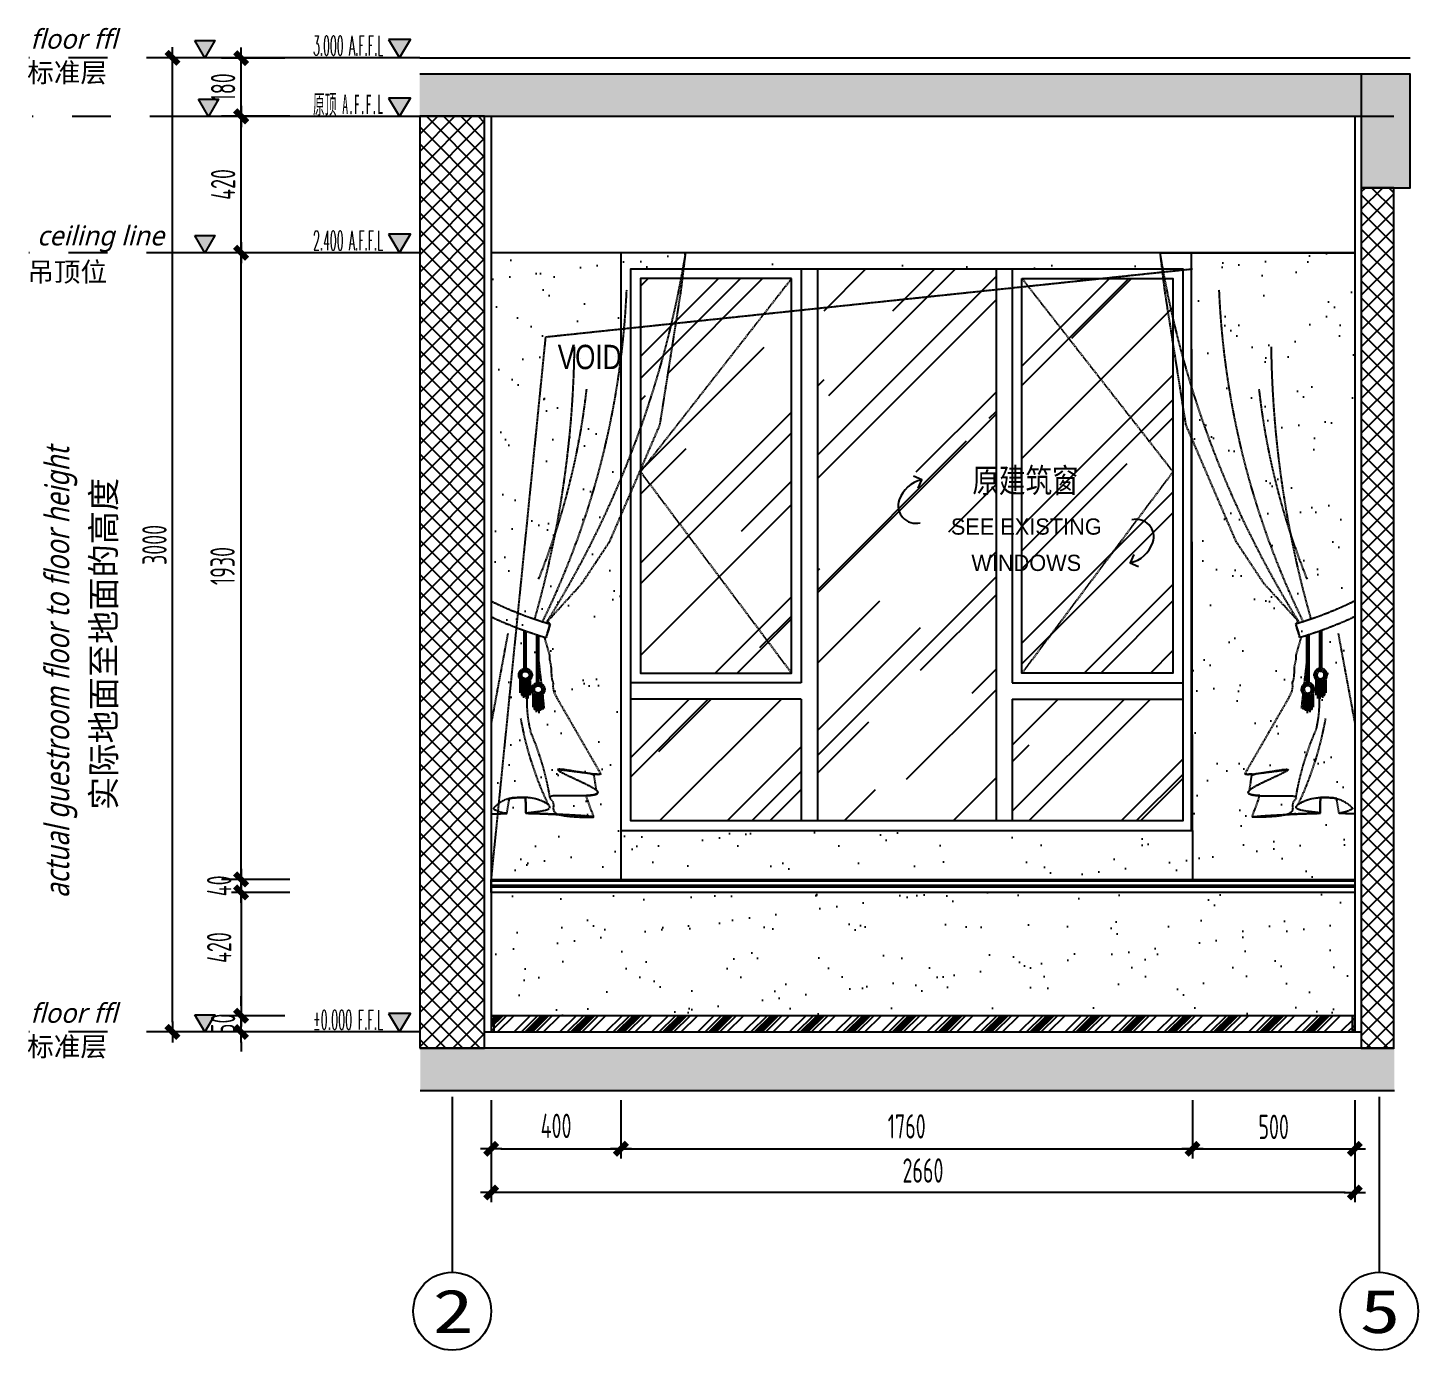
# Model space of a CAD drawing. Header units: inches. Extents: x 96003 to 270950, y -80202 to 65998.
# Drawn here: x 239625 to 243907, y 41646 to 45719 of the extents above; entities that cross this region are included whole.
import ezdxf
from ezdxf.enums import TextEntityAlignment as Align
from ezdxf.xclip import XClip

# ---------------------------------------------------------------- set-up
doc = ezdxf.new("R2010")
doc.units = ezdxf.units.IN
doc.header["$LTSCALE"] = 10
doc.header["$MEASUREMENT"] = 0
doc.header["$XCLIPFRAME"] = 2
doc.linetypes.add('DASH', pattern=[0.35, 0.25, -0.1])
doc.linetypes.add('M-CENTER', pattern=[1.8, 1.2, -0.2, 0.2, -0.2])
for name, color, linetype in [('01', 200, 'Continuous'), ('05', 12, 'Continuous'), ('A-WIN', 31, 'Continuous'), ('AD-轴号', 150, 'Continuous'), ('AXIS_TEXT', 7, 'Continuous'), ('C-顶面灯具、灯带', 22, 'Continuous'), ('ED-家具软装', 1, 'Continuous'), ('ED-文字说明', 50, 'Continuous'), ('ED-造型尺寸', 44, 'Continuous'), ('EL-03', 3, 'Continuous'), ('EL-136', 136, 'Continuous'), ('EL-BHATCH-250', 250, 'Continuous'), ('EL-DIM', 50, 'Continuous'), ('EL-TEXT', 50, 'Continuous'), ('EL-天花轮廓线', 100, 'Continuous'), ('EL-立面尺寸', 44, 'Continuous'), ('FC-地面造型', 136, 'Continuous'), ('FF-FINISH【完成面】', 20, 'Continuous'), ('SBEI', 1, 'Continuous')]:
    doc.layers.add(name, color=color, linetype=linetype)
doc.styles.add('-宋体', font='')
doc.styles.add('CCD-HB', font='hbsmall.shx')
doc.styles.add('CCD_DIM', font='archs.shx', dxfattribs={"width": 0.7})
doc.styles.add('COMPLEX', font='COMPLEX')
doc.styles.add('hbsmall', font='hbsmall.shx', dxfattribs={"width": 0.7})
doc.styles.add('hz', font='simplex', dxfattribs={"width": 0.7, "bigfont": 'hztxt'})
doc.styles.add('LUCIDIA', font='')
doc.styles.add('RomanS', font='romans.shx', dxfattribs={"width": 0.9})
doc.styles.add('st', font='')
doc.styles.add('宋体', font='', dxfattribs={"height": 60})
doc.styles.get('-宋体').set_extended_font_data('SimSun')
doc.styles.get('LUCIDIA').set_extended_font_data('Lucida Sans', italic=True)
doc.styles.get('st').set_extended_font_data('SimSun')
doc.styles.get('宋体').set_extended_font_data('SimSun')
doc.dimstyles.new('1.30', dxfattribs={"dimscale": 30, "dimtxt": 2.5, "dimasz": 1, "dimexe": 1, "dimexo": 1.5, "dimgap": 1, "dimtad": 1, "dimdec": 0, "dimrnd": 5, "dimdsep": 46, "dimtxsty": 'CCD_DIM', "dimblk": 'CCD_Dimension_Tick', "dimcen": 1, "dimclrd": 44, "dimclre": 44, "dimclrt": 2, "dimadec": 0, "dimazin": 2, "dimtfac": 1, "dimtdec": 0, "dimtix": 1, "dimtmove": 2, "dimatfit": 3, "dimldrblk": 'CCD_Dimension_Tick', "dimfxl": 5, "dimfxlon": 1, "dimtolj": 1, "dimarcsym": 0})
doc.dimstyles.new('Matrix_30内', dxfattribs={"dimscale": 30, "dimtxt": 2.5, "dimasz": 1, "dimexe": 2, "dimexo": 1.5, "dimgap": 0.6, "dimtad": 1, "dimdec": 0, "dimrnd": 1, "dimzin": 12, "dimdsep": 46, "dimtxsty": 'CCD_DIM', "dimblk": 'CCD_Dimension_Tick', "dimcen": 0.125, "dimclrd": 44, "dimclre": 44, "dimclrt": 50, "dimadec": 0, "dimazin": 0, "dimtfac": 1, "dimtdec": 0, "dimtix": 1, "dimtmove": 2, "dimatfit": 3, "dimldrblk": 'CCD_Leader_Dot', "dimfxl": 5, "dimfxlon": 1, "dimtvp": 1, "dimtolj": 1, "dimtzin": 0, "dimarcsym": 0})
pattern_1 = [(45, (-2681.3, -82.83), (254.55844, 678.8225), [4500, -600, 1500, -300]), (45, (-2505.22, 305.37), (-494.26764, 70.0036), [900, -99, 1800, -225]), (45, (-2755.54, 203.55), (960.95812, 1245.21504), [2400, -420, 1200, -300])]
pattern_2 = [(37.5, (-10673.94, 3777.11), (-6.29934, 192.68238), [0, -152, 0, -170, 0, -162.5]), (7.5, (-10673.94, 3777.1), (176.97767, 282.2146), [0, -82, 0, -137, 0, -52.5]), (327.5, (-10796.94, 3777.11), (311.41419, 0.5659), [0, -50, 0, -180, 0, -235]), (317.5, (-10796.94, 3777.1), (300.61266, 87.76756), [0, -25, 0, -118, 0, -135])]

# ---------------------------------------------------------------- blocks, each defined once
blk = doc.blocks.new('*U84')
h = blk.add_hatch()
h.set_pattern_fill('ANSI37', color=250, scale=300, angle=-90)
h.set_pattern_definition([(315, (222312.67, 70519.302), (26.516504, 26.516504), []), (45, (222312.67, 70519.302), (-26.516504, 26.516504), [])])
h.paths.add_polyline_path([(144521, -74584.5), (144521, -74684.5), (147171.2, -74684.5), (147171.2, -74584.5)])
at = {"color": 5, "elevation": 0}
blk.add_lwpolyline([(144521, -74584.5), (144521, -74684.5), (147171.2, -74684.5), (147171.2, -74584.5)], close=True, dxfattribs=at)
blk = doc.blocks.new('_AXISO')
blk.add_circle((0, 0), 0.5)
at = {"layer": 'AXIS_TEXT', "style": 'COMPLEX', "width": 1.041667}
blk.add_attdef('A', text='', height=0.56, dxfattribs=at).set_placement((-0.25, -0.28), (0.25, -0.28), align=Align.FIT)
blk = doc.blocks.new('*U93')
h = blk.add_hatch()
h.set_pattern_fill('ANSI37', color=250, scale=300, angle=-90)
h.set_pattern_definition([(315, (222532.67, 70619.302), (26.516504, 26.516504), []), (45, (222532.67, 70619.302), (-26.516504, 26.516504), [])])
h.paths.add_polyline_path([(144521, -74484.5), (144521, -74684.5), (147391.2, -74684.5), (147391.2, -74484.5)])
at = {"color": 5, "elevation": 0}
blk.add_lwpolyline([(144521, -74484.5), (144521, -74684.5), (147391.2, -74684.5), (147391.2, -74484.5)], close=True, dxfattribs=at)
blk = doc.blocks.new('ytytrtyutyikhjhg')
at = {"layer": 'EL-BHATCH-250'}
h = blk.add_hatch(dxfattribs=at)
h.set_pattern_fill('AR-RROOF', color=256, scale=300, angle=45)
h.set_pattern_definition(pattern_1)
h.paths.add_polyline_path([(262224.7, -73723.5), (261674.7, -73723.5), (261674.7, -75423.5), (262224.7, -75423.5)])
h = blk.add_hatch(dxfattribs=at)
h.set_pattern_fill('AR-RROOF', color=256, scale=300, angle=45)
h.set_pattern_definition(pattern_1)
h.paths.add_polyline_path([(261594.7, -73753.5), (261129.7, -73753.5), (261129.7, -74968.5), (261594.7, -74968.5)])
h = blk.add_hatch(dxfattribs=at)
h.set_pattern_fill('AR-RROOF', color=256, scale=300, angle=45)
h.set_pattern_definition(pattern_1)
h.paths.add_polyline_path([(262304.7, -73753.5), (262769.7, -73753.5), (262769.7, -74968.5), (262304.7, -74968.5)])
h = blk.add_hatch(dxfattribs=at)
h.set_pattern_fill('AR-RROOF', color=256, scale=300, angle=45)
h.set_pattern_definition(pattern_1)
h.paths.add_polyline_path([(261099.7, -75048.5), (261099.7, -75423.5), (261624.7, -75423.5), (261624.7, -75048.5)])
h = blk.add_hatch(dxfattribs=at)
h.set_pattern_fill('AR-RROOF', color=256, scale=300, angle=45)
h.set_pattern_definition(pattern_1)
h.paths.add_polyline_path([(262274.7, -75048.5), (262274.7, -75423.5), (262799.7, -75423.5), (262799.7, -75048.5)])
at = {"layer": 'A-WIN', "color": 136}
for points in [[(261049.7, -73673.5), (262849.7, -73673.5), (262849.7, -75473.5), (261049.7, -75473.5)], [(261594.7, -73753.5), (261129.7, -73753.5), (261129.7, -74968.5), (261594.7, -74968.5)], [(262304.7, -73753.5), (262769.7, -73753.5), (262769.7, -74968.5), (262304.7, -74968.5)]]:
    blk.add_lwpolyline(points, close=True, dxfattribs=at)
for points in [[(262799.7, -75048.5), (262799.7, -75423.5), (261099.7, -75423.5), (261099.7, -73723.5), (262799.7, -73723.5), (262799.7, -75048.5)], [(261624.7, -73723.5), (261624.7, -74998.5)], [(261674.7, -73723.5), (261674.7, -75423.5)], [(262224.7, -73723.5), (262224.7, -75423.5)], [(262274.7, -73723.5), (262274.7, -74998.5)], [(261624.7, -74998.5), (261099.7, -74998.5)], [(262274.7, -74998.5), (262799.7, -74998.5)], [(261624.7, -75048.5), (261099.7, -75048.5)], [(261624.7, -75048.5), (261624.7, -75423.5)], [(262274.7, -75048.5), (262274.7, -75423.5)], [(262274.7, -75048.5), (262799.7, -75048.5)]]:
    blk.add_lwpolyline(points, dxfattribs=at)
at = {"layer": 'A-WIN', "color": 136, "linetype": 'DASH'}
for points in [[(261594.7, -73753.5), (261129.7, -74348.5), (261594.7, -74968.5)], [(262304.7, -73753.5), (262769.7, -74348.5), (262304.7, -74968.5)]]:
    blk.add_lwpolyline(points, dxfattribs=at)
blk = doc.blocks.new('*U384')
at = {"linetype": 'DASH'}
for q in [(186.2, -1213.6), (190.5, -1156.9)]:
    blk.add_line((199.7, -1167.6), q, dxfattribs=at)
at = {"color": 136, "linetype": 'DASH'}
for p, q in [((111.6, -1317.5), (111.6, -1189.2)), ((118.9, -1317.7), (118.9, -1191.8)), ((154.5, -1366.1), (154.5, -1203.8)), ((161.9, -1366.2), (161.9, -1206.2)), ((180.1, -1453.5), (162.2, -1295.3)), ((331.7, -1673.7), (224.6, -1660.3)), ((348.4, -1678.6), (331.7, -1673.7)), ((356.7, -1731.1), (348.4, -1678.6))]:
    blk.add_line(p, q, dxfattribs=at)
at = {"color": 250, "linetype": 'DASH'}
for p, q in [((114.9, -1317.5), (114.9, -1190.4)), ((157.8, -1366), (157.8, -1204.9)), ((97.6, -1355.7), (97.6, -1401)), ((102.4, -1358.5), (102.4, -1408.3)), ((104.9, -1360.1), (104.9, -1411.2)), ((109.6, -1362.1), (109.6, -1417.1)), ((114.5, -1362.9), (114.5, -1414)), ((118.6, -1363), (118.6, -1421.3)), ((122.3, -1362), (122.3, -1413)), ((125.8, -1362.7), (125.8, -1410.8)), ((128.6, -1359.1), (128.6, -1405.9)), ((131.6, -1358.2), (131.6, -1408)), ((140.6, -1404.2), (140.6, -1449.6)), ((145.3, -1407.1), (145.3, -1456.9)), ((147.8, -1408.7), (147.8, -1459.7)), ((152.5, -1410.6), (152.5, -1465.6)), ((157.5, -1411.5), (157.5, -1462.5)), ((161.5, -1411.5), (161.5, -1469.8)), ((165.3, -1410.6), (165.3, -1461.6)), ((168.8, -1411.2), (168.8, -1459.4)), ((171.5, -1407.7), (171.5, -1454.4)), ((174.5, -1406.8), (174.5, -1456.5))]:
    blk.add_line(p, q, dxfattribs=at)
at = {"linetype": 'DASH'}
blk.add_lwpolyline([(223.7, -1418.7), (213.3, -1397.4), (209.5, -1378.5), (211.2, -1368.9), (206.3, -1353.3), (204.9, -1338.7), (204, -1324.6), (203.6, -1310.6), (198.8, -1288.8), (198.9, -1273.8), (180.9, -1212), (186.2, -1213.6), (199.7, -1167.6), (191.4, -1157.9), (307.2, -1030.7), (401.6, -888.2), (571.4, -493.4), (643.2, -38.3), (658.6, 89.1), (0, 89.1), (0, -1809.2), (3.6, -1809.6), (18.2, -1809.9), (50.7, -1808.6), (52.6, -1808.5), (53.5, -1808.2), (61.4, -1758.3), (68.9, -1756.7), (76.5, -1755.8), (84.1, -1755.4), (93.6, -1754.6), (104.9, -1754.3), (116.5, -1754.6), (117.6, -1808), (128.4, -1808.4), (138.7, -1808.7), (152.2, -1809.1), (169, -1809.6), (189.2, -1810.4), (212.5, -1811.4), (229.5, -1812.1), (233.9, -1813.6), (248.9, -1816.5), (266.9, -1818.7), (286.4, -1820.2), (305.6, -1821.1), (322.9, -1821.5), (336.7, -1821.4), (345.4, -1820.9), (347.4, -1820.1), (331.7, -1777.7), (322, -1748.4), (332.8, -1747.9), (349.6, -1745.6), (359.8, -1741.5), (361, -1735.3), (356.7, -1731.1), (347.9, -1675.5), (361.8, -1676.5), (371.8, -1674.9)], close=True, dxfattribs=at)
at = {"color": 136, "linetype": 'DASH'}
for points in [[(56.4, -1199.2), (0, -1503.7)], [(124.9, -1420.1), (125.4, -1400.7), (126.1, -1383.8), (127, -1369.4), (127.6, -1359.7)]]:
    blk.add_lwpolyline(points, dxfattribs=at)
at = {"linetype": 'DASH'}
for points in [[(371.8, -1674.9), (223.7, -1418.7), (213.3, -1397.4), (209.5, -1378.5), (211.2, -1368.9), (206.3, -1353.3), (204.9, -1338.7), (204, -1324.6), (203.6, -1310.6), (198.8, -1288.8), (198.9, -1273.8), (180.9, -1212)], [(371.8, -1674.9), (361.8, -1676.5), (343.5, -1675.2), (320, -1672.1), (294, -1667.9), (268.6, -1663.8), (246.6, -1660.5), (231, -1659), (224.6, -1660.3), (229.5, -1665), (243.7, -1672.6), (264.2, -1682.3), (288.2, -1693.4), (312.8, -1705), (335.1, -1716.3), (352.1, -1726.7), (361, -1735.3), (359.8, -1741.5), (349.6, -1745.6), (332.8, -1747.9), (311.3, -1748.9), (287.4, -1749.1), (263.2, -1748.8), (240.9, -1748.5), (222.6, -1748.6), (209.9, -1749.5), (202.4, -1751.1), (199.1, -1753.5), (198.9, -1756.5), (200.9, -1760), (204, -1764.1), (207.3, -1768.7), (209.7, -1773.7), (210.7, -1779), (210.6, -1784.5), (210.3, -1790.1), (210.5, -1795.5), (212.2, -1800.8), (216.2, -1805.6), (223.1, -1810), (233.9, -1813.6), (248.9, -1816.5), (266.9, -1818.7), (286.4, -1820.2), (305.6, -1821.1), (322.9, -1821.5), (336.7, -1821.4), (345.4, -1820.9), (347.4, -1820.1), (341.4, -1819.1), (328.6, -1817.9), (310.4, -1816.6), (288.1, -1815.2), (263.4, -1813.8), (237.7, -1812.5), (212.5, -1811.4), (189.2, -1810.4), (169, -1809.6), (152.2, -1809.1), (138.7, -1808.7), (128.4, -1808.4), (121.1, -1808.2), (117, -1807.9), (115.8, -1807.5), (117.6, -1807.1), (122.1, -1806.4), (128.9, -1805.6), (137.3, -1804.6), (146.8, -1803.4), (156.8, -1802.1), (166.8, -1800.6), (176, -1799), (183.9, -1797.2), (190.2, -1795.3), (194.6, -1793.2), (197.5, -1791), (198.8, -1788.6), (198.7, -1786.1), (197.2, -1783.4), (194.6, -1780.5), (190.9, -1777.4), (186.2, -1774.2), (180.5, -1770.9), (173.9, -1767.7), (166.4, -1764.5), (158.1, -1761.6), (148.9, -1759.1), (138.9, -1757), (128, -1755.5), (116.5, -1754.6), (104.9, -1754.3), (93.6, -1754.6), (83.3, -1755.5)], [(0, -1809.2), (3.6, -1809.6), (10.9, -1809.9), (18.2, -1809.9), (25.4, -1809.7), (32.1, -1809.4), (38.3, -1809.1), (43.5, -1808.9), (47.6, -1808.7), (50.7, -1808.6), (52.6, -1808.5), (53.5, -1808.2), (61.4, -1758.3)], [(12.5, -1786.7), (9.9, -1788.3), (8.4, -1790.4), (8.4, -1792.8)], [(117.6, -1807.1), (116.5, -1754.6)], [(347.4, -1820.1), (331.7, -1777.7), (322, -1748.4)], [(51.9, -1806.8), (53.2, -1807.6), (53.5, -1808.2)]]:
    blk.add_lwpolyline(points, dxfattribs=at)
for points in [[(12.2, -1786.9, -0.20311), (84, -1755.4)], [(53.8, -1807.5, -0.106537), (11.5, -1795.2, -0.083396), (8.4, -1792.8)]]:
    blk.add_lwpolyline(points, format="xyb", dxfattribs=at)
at = {"color": 136, "linetype": 'DASH'}
for centre in [(115.9, -1340.2), (158.9, -1388.8)]:
    blk.add_circle(centre, 22.7, dxfattribs=at)
at = {"color": 250, "linetype": 'DASH'}
for centre, radius in [((115.9, -1340.2), 17.6), ((115.9, -1340.2), 12.4), ((158.9, -1388.8), 17.6), ((158.9, -1388.8), 12.4)]:
    blk.add_circle(centre, radius, dxfattribs=at)
at = {"linetype": 'DASH'}
for centre, radius, start, end in [((-2693, 635.4), 3395.9, 328.0074, 350.7433), ((557, 47), 1266.1, 243.8977, 253.6062), ((557, 47), 1314, 244.9178, 253.6062)]:
    blk.add_arc(centre, radius, start, end, dxfattribs=at)
at = {"color": 136, "linetype": 'DASH'}
for centre, radius, start, end in [((-2378.7, 84.8), 2840.2, 334.0371, 357.5555), ((-3242, -185.6), 3524.5, 344.1024, 359.2954), ((-2102.9, -101.1), 2441.5, 337.9866, 353.6056), ((511.6, -1432.9), 390.9, 169.2057, 194.3228), ((1226.1, -1288.2), 1143.9, 190.0194, 205.4045), ((-770.1, -1918.6), 983.1, 9.6676, 23.3026)]:
    blk.add_arc(centre, radius, start, end, dxfattribs=at)
blk = doc.blocks.new('CCD_Dimension_Tick')
at = {"color": 0, "linetype": 'ByBlock'}
for p, q in [((-1.09, 0), (0, 0)), ((0, 0), (1.09, 0))]:
    blk.add_line(p, q, dxfattribs=at)
at = {"color": 0, "linetype": 'Continuous', "const_width": 0.608}
blk.add_lwpolyline([(-0.61, -0.61), (0.61, 0.61)], dxfattribs=at)
blk = doc.blocks.new('*D110')
at = {"layer": 'Defpoints', "color": 0, "linetype": 'ByBlock', "transparency": 16777216}
for p in [(240282, 42676.1), (240462, 42676.1), (240462, 42626.1)]:
    blk.add_point(p, dxfattribs=at)
at = {"layer": 'EL-天花轮廓线', "color": 44, "lineweight": -2, "transparency": 16777216}
for p, q in [((240282, 42706.1), (240282, 42736.1)), ((240417, 42676.1), (240222, 42676.1)), ((240282, 42626.1), (240282, 42676.1)), ((240417, 42626.1), (240222, 42626.1)), ((240282, 42596.1), (240282, 42566.1))]:
    blk.add_line(p, q, dxfattribs=at)
at = {"layer": 'EL-天花轮廓线', "color": 44, "linetype": 'ByBlock', "lineweight": -2, "transparency": 16777216, "xscale": 30, "yscale": 30, "zscale": 30}
for p, rotation in [((240282, 42676.1), 270), ((240282, 42626.1), 90)]:
    blk.add_blockref('CCD_Dimension_Tick', p, dxfattribs=dict(at, rotation=rotation))
at = {"layer": 'EL-天花轮廓线', "color": 50, "linetype": 'ByBlock', "transparency": 16777216, "insert": (240226.5, 42651.1), "char_height": 75, "attachment_point": 5, "rotation": 90, "style": 'CCD_DIM'}
blk.add_mtext('\\A1;50', dxfattribs=at)
blk = doc.blocks.new('CCD_Leader_Dot')
at = {"color": 0, "linetype": 'ByBlock'}
blk.add_line((-5, 0), (-10, 0), dxfattribs=at)
at = {"color": 0, "linetype": 'ByBlock', "const_width": 5}
blk.add_lwpolyline([(-2.5, 0, 1), (2.5, 0, 1)], format="xyb", close=True, dxfattribs=at)
blk = doc.blocks.new('*D111')
at = {"layer": 'Defpoints', "color": 0, "linetype": 'ByBlock', "transparency": 16777216}
for p in [(240282, 45625.1), (240462, 45625.1), (240462, 45445.5)]:
    blk.add_point(p, dxfattribs=at)
at = {"layer": 'EL-天花轮廓线', "color": 44, "lineweight": -2, "transparency": 16777216}
for p, q in [((240417, 45625.1), (240222, 45625.1)), ((240282, 45475.5), (240282, 45595.1)), ((240417, 45445.5), (240222, 45445.5))]:
    blk.add_line(p, q, dxfattribs=at)
at = {"layer": 'EL-天花轮廓线', "color": 44, "linetype": 'ByBlock', "lineweight": -2, "transparency": 16777216, "xscale": 30, "yscale": 30, "zscale": 30}
for p, rotation in [((240282, 45625.1), 90), ((240282, 45445.5), 270)]:
    blk.add_blockref('CCD_Dimension_Tick', p, dxfattribs=dict(at, rotation=rotation))
at = {"layer": 'EL-天花轮廓线', "color": 50, "linetype": 'ByBlock', "transparency": 16777216, "insert": (240226.5, 45535.3), "char_height": 75, "attachment_point": 5, "rotation": 90, "style": 'CCD_DIM'}
blk.add_mtext('\\A1;180', dxfattribs=at)
blk = doc.blocks.new('*D112')
at = {"layer": 'Defpoints', "color": 0, "linetype": 'ByBlock', "transparency": 16777216}
for p in [(240070.6, 45626.1), (240462, 45626.1), (240462, 42626.1)]:
    blk.add_point(p, dxfattribs=at)
at = {"layer": 'EL-天花轮廓线', "color": 44, "lineweight": -2, "transparency": 16777216}
for p, q in [((240220.6, 45626.1), (240010.6, 45626.1)), ((240070.6, 42656.1), (240070.6, 45596.1)), ((240220.6, 42626.1), (240010.6, 42626.1))]:
    blk.add_line(p, q, dxfattribs=at)
at = {"layer": 'EL-天花轮廓线', "color": 44, "linetype": 'ByBlock', "lineweight": -2, "transparency": 16777216, "xscale": 30, "yscale": 30, "zscale": 30}
for p, rotation in [((240070.6, 45626.1), 90), ((240070.6, 42626.1), 270)]:
    blk.add_blockref('CCD_Dimension_Tick', p, dxfattribs=dict(at, rotation=rotation))
at = {"layer": 'EL-天花轮廓线', "color": 50, "linetype": 'ByBlock', "transparency": 16777216, "insert": (240015.1, 44126.1), "char_height": 75, "attachment_point": 5, "rotation": 90, "style": 'CCD_DIM'}
blk.add_mtext('\\A1;3000', dxfattribs=at)
blk = doc.blocks.new('ELEVATION')
blk.add_hatch(color=256).paths.add_polyline_path([(4.17, 2.47), (2.7, 0), (1.23, 2.47)])
blk.add_line((0, 0), (14.67, 0))
blk.add_lwpolyline([(4.17, 2.47), (2.7, 0), (1.23, 2.47)], close=True)
at = {"style": 'hz', "width": 0.444477}
blk.add_attdef('ELEV', text='', height=2.5, dxfattribs=at).set_placement((4.89, 0.32), (14.26, 0.32), align=Align.FIT)
blk = doc.blocks.new('A$C2E6F40A5')
blk.add_hatch(color=256).paths.add_polyline_path([(40, 69.3), (-40, 69.3), (0, 0)])
at = {"color": 0}
blk.add_lwpolyline([(40, 69.3), (-40, 69.3), (0, 0), (40, 69.3)], dxfattribs=at)
blk = doc.blocks.new('20150428.1023048')
at = {"layer": 'ED-造型尺寸', "color": 250, "linetype": 'M-CENTER', "ltscale": 2}
blk.add_line((21.19, 0, 0), (-14.89, 0, 0), dxfattribs=at)
at = {"layer": 'ED-造型尺寸', "xscale": -0.0256, "yscale": 0.0256, "zscale": 0.0256}
blk.add_blockref('A$C2E6F40A5', (3.19, 0, 0), dxfattribs=at)
blk = doc.blocks.new('*D113')
at = {"layer": 'Defpoints', "color": 0, "linetype": 'ByBlock', "transparency": 16777216}
for p in [(240282, 45446.3), (241092.1, 45446.3), (240462, 45026.1)]:
    blk.add_point(p, dxfattribs=at)
at = {"layer": 'EL-天花轮廓线', "color": 44, "lineweight": -2, "transparency": 16777216}
for p, q in [((240432, 45446.3), (240222, 45446.3)), ((240282, 45056.1), (240282, 45416.3)), ((240417, 45026.1), (240222, 45026.1))]:
    blk.add_line(p, q, dxfattribs=at)
at = {"layer": 'EL-天花轮廓线', "color": 44, "linetype": 'ByBlock', "lineweight": -2, "transparency": 16777216, "xscale": 30, "yscale": 30, "zscale": 30}
for p, rotation in [((240282, 45446.3), 90), ((240282, 45026.1), 270)]:
    blk.add_blockref('CCD_Dimension_Tick', p, dxfattribs=dict(at, rotation=rotation))
at = {"layer": 'EL-天花轮廓线', "color": 50, "linetype": 'ByBlock', "transparency": 16777216, "insert": (240226.5, 45236.2), "char_height": 75, "attachment_point": 5, "rotation": 90, "style": 'CCD_DIM'}
blk.add_mtext('\\A1;420', dxfattribs=at)
blk = doc.blocks.new('*D114')
at = {"layer": 'Defpoints', "color": 0, "linetype": 'ByBlock', "transparency": 16777216}
for p in [(240282, 45026.1), (240462, 45026.1), (241070.6, 43096.1, 0)]:
    blk.add_point(p, dxfattribs=at)
at = {"layer": 'EL-天花轮廓线', "color": 44, "lineweight": -2, "transparency": 16777216}
for p, q in [((240417, 45026.1), (240222, 45026.1)), ((240282, 43126.1), (240282, 44996.1)), ((240432, 43096.1), (240222, 43096.1))]:
    blk.add_line(p, q, dxfattribs=at)
at = {"layer": 'EL-天花轮廓线', "color": 44, "linetype": 'ByBlock', "lineweight": -2, "transparency": 16777216, "xscale": 30, "yscale": 30, "zscale": 30}
for p, rotation in [((240282, 45026.1), 90), ((240282, 43096.1), 270)]:
    blk.add_blockref('CCD_Dimension_Tick', p, dxfattribs=dict(at, rotation=rotation))
at = {"layer": 'EL-天花轮廓线', "color": 50, "linetype": 'ByBlock', "transparency": 16777216, "insert": (240224.9, 44061.1), "char_height": 75, "attachment_point": 5, "rotation": 90, "style": 'CCD_DIM'}
blk.add_mtext('\\A1;1930', dxfattribs=at)
blk = doc.blocks.new('A$C47D3795D')
at = {"layer": 'EL-TEXT', "color": 2}
for points in [[(74.6, 283.9, 0.259212), (5.3, 222, 0.59908), (70, 151.9)], [(717, 28.6, 0.259212), (786.3, 90.5, 0.59908), (721.6, 160.6)]]:
    blk.add_lwpolyline(points, format="xyb", dxfattribs=at)
for points in [[(63.4, 258), (74.6, 283.9), (48.9, 295.6)], [(728.2, 54.5), (717, 28.6), (742.7, 16.9)]]:
    blk.add_lwpolyline(points, dxfattribs=at)
at = {"color": 50, "style": 'st', "width": 0.8}
blk.add_text('原建筑窗', height=75, dxfattribs=at).set_placement((394.3, 244.6), align=Align.CENTER)
at = {"layer": 'EL-TEXT', "style": 'CCD-HB'}
for s, p in [('SEE EXISTING', (396.7, 115.1)), ('WINDOWS', (396.7, 3.3))]:
    blk.add_text(s, height=50, dxfattribs=at).set_placement(p, align=Align.CENTER)
blk = doc.blocks.new('*D352')
at = {"layer": 'Defpoints', "color": 0, "linetype": 'ByBlock', "transparency": 16777216}
for p in [(240282, 43096.1), (241098.6, 43096.1, 0), (241098.6, 43056.1, 0)]:
    blk.add_point(p, dxfattribs=at)
at = {"layer": 'FC-地面造型', "color": 44, "lineweight": -2, "transparency": 16777216}
for p, q in [((240282, 43126.1), (240282, 43156.1)), ((240432, 43096.1), (240252, 43096.1)), ((240282, 43056.1), (240282, 43096.1)), ((240432, 43056.1), (240252, 43056.1)), ((240282, 43026.1), (240282, 42996.1))]:
    blk.add_line(p, q, dxfattribs=at)
at = {"layer": 'FC-地面造型', "color": 44, "linetype": 'ByBlock', "lineweight": -2, "transparency": 16777216, "xscale": 30, "yscale": 30, "zscale": 30}
for p, rotation in [((240282, 43096.1), 270), ((240282, 43056.1), 90)]:
    blk.add_blockref('CCD_Dimension_Tick', p, dxfattribs=dict(at, rotation=rotation))
at = {"layer": 'FC-地面造型', "color": 2, "linetype": 'ByBlock', "transparency": 16777216, "insert": (240214.5, 43076.1), "char_height": 75, "attachment_point": 5, "rotation": 90, "style": 'CCD_DIM'}
blk.add_mtext('\\A1;40', dxfattribs=at)
blk = doc.blocks.new('*D353')
at = {"layer": 'Defpoints', "color": 0, "linetype": 'ByBlock', "transparency": 16777216}
for p in [(241098.6, 43096.1, 0), (240282, 42676.1), (240417, 42676.1)]:
    blk.add_point(p, dxfattribs=at)
at = {"layer": 'FC-地面造型', "color": 44, "lineweight": -2, "transparency": 16777216}
for p, q in [((240432, 43096.1), (240252, 43096.1)), ((240282, 43066.1), (240282, 42706.1)), ((240372, 42676.1), (240252, 42676.1))]:
    blk.add_line(p, q, dxfattribs=at)
at = {"layer": 'FC-地面造型', "color": 44, "linetype": 'ByBlock', "lineweight": -2, "transparency": 16777216, "xscale": 30, "yscale": 30, "zscale": 30}
for p, rotation in [((240282, 43096.1), 90), ((240282, 42676.1), 270)]:
    blk.add_blockref('CCD_Dimension_Tick', p, dxfattribs=dict(at, rotation=rotation))
at = {"layer": 'FC-地面造型', "color": 2, "linetype": 'ByBlock', "transparency": 16777216, "insert": (240214.5, 42886.1), "char_height": 75, "attachment_point": 5, "rotation": 90, "style": 'CCD_DIM'}
blk.add_mtext('\\A1;420', dxfattribs=at)
blk = doc.blocks.new('*D354')
at = {"layer": 'Defpoints', "color": 0, "linetype": 'ByBlock', "transparency": 16777216}
for p in [(241052.1, 43290), (241452, 43290), (241452, 42266.3)]:
    blk.add_point(p, dxfattribs=at)
at = {"layer": 'FC-地面造型', "color": 44, "lineweight": -2, "transparency": 16777216}
for p, q in [((241052.1, 42416.3), (241052.1, 42236.3)), ((241452, 42416.3), (241452, 42236.3)), ((241082.1, 42266.3), (241422, 42266.3))]:
    blk.add_line(p, q, dxfattribs=at)
at = {"layer": 'FC-地面造型', "color": 44, "linetype": 'ByBlock', "lineweight": -2, "transparency": 16777216, "xscale": 30, "yscale": 30, "zscale": 30, "rotation": 180}
blk.add_blockref('CCD_Dimension_Tick', (241052.1, 42266.3), dxfattribs=at)
at = {"layer": 'FC-地面造型', "color": 44, "linetype": 'ByBlock', "lineweight": -2, "transparency": 16777216, "xscale": 30, "yscale": 30, "zscale": 30}
blk.add_blockref('CCD_Dimension_Tick', (241452, 42266.3), dxfattribs=at)
at = {"layer": 'FC-地面造型', "color": 2, "linetype": 'ByBlock', "transparency": 16777216, "insert": (241252.1, 42336.9), "char_height": 75, "attachment_point": 5, "style": 'CCD_DIM'}
blk.add_mtext('\\A1;400', dxfattribs=at)
blk = doc.blocks.new('*D355')
at = {"layer": 'Defpoints', "color": 0, "linetype": 'ByBlock', "transparency": 16777216}
for p in [(243212, 43343.1), (241452, 43290), (243212, 42266.3)]:
    blk.add_point(p, dxfattribs=at)
at = {"layer": 'FC-地面造型', "color": 44, "lineweight": -2, "transparency": 16777216}
for p, q in [((241452, 42416.3), (241452, 42236.3)), ((243212, 42416.3), (243212, 42236.3)), ((241482, 42266.3), (243182, 42266.3))]:
    blk.add_line(p, q, dxfattribs=at)
at = {"layer": 'FC-地面造型', "color": 44, "linetype": 'ByBlock', "lineweight": -2, "transparency": 16777216, "xscale": 30, "yscale": 30, "zscale": 30, "rotation": 180}
blk.add_blockref('CCD_Dimension_Tick', (241452, 42266.3), dxfattribs=at)
at = {"layer": 'FC-地面造型', "color": 44, "linetype": 'ByBlock', "lineweight": -2, "transparency": 16777216, "xscale": 30, "yscale": 30, "zscale": 30}
blk.add_blockref('CCD_Dimension_Tick', (243212, 42266.3), dxfattribs=at)
at = {"layer": 'FC-地面造型', "color": 2, "linetype": 'ByBlock', "transparency": 16777216, "insert": (242332, 42335.4), "char_height": 75, "attachment_point": 5, "style": 'CCD_DIM'}
blk.add_mtext('\\A1;1760', dxfattribs=at)
blk = doc.blocks.new('*D356')
at = {"layer": 'Defpoints', "color": 0, "linetype": 'ByBlock', "transparency": 16777216}
for p in [(243212, 43343.1), (243712.1, 43301.5), (243712.1, 42266.3)]:
    blk.add_point(p, dxfattribs=at)
at = {"layer": 'FC-地面造型', "color": 44, "lineweight": -2, "transparency": 16777216}
for p, q in [((243212, 42416.3), (243212, 42236.3)), ((243712.1, 42416.3), (243712.1, 42236.3)), ((243242, 42266.3), (243682.1, 42266.3))]:
    blk.add_line(p, q, dxfattribs=at)
at = {"layer": 'FC-地面造型', "color": 44, "linetype": 'ByBlock', "lineweight": -2, "transparency": 16777216, "xscale": 30, "yscale": 30, "zscale": 30, "rotation": 180}
blk.add_blockref('CCD_Dimension_Tick', (243212, 42266.3), dxfattribs=at)
at = {"layer": 'FC-地面造型', "color": 44, "linetype": 'ByBlock', "lineweight": -2, "transparency": 16777216, "xscale": 30, "yscale": 30, "zscale": 30}
blk.add_blockref('CCD_Dimension_Tick', (243712.1, 42266.3), dxfattribs=at)
at = {"layer": 'FC-地面造型', "color": 2, "linetype": 'ByBlock', "transparency": 16777216, "insert": (243462.1, 42333.8), "char_height": 75, "attachment_point": 5, "style": 'CCD_DIM'}
blk.add_mtext('\\A1;500', dxfattribs=at)
blk = doc.blocks.new('*D357')
at = {"layer": 'Defpoints', "color": 0, "linetype": 'ByBlock', "transparency": 16777216}
for p in [(241052.1, 42416.3), (243712.1, 42416.3), (241052.1, 42131.9)]:
    blk.add_point(p, dxfattribs=at)
at = {"layer": 'FC-地面造型', "color": 44, "lineweight": -2, "transparency": 16777216}
for p, q in [((241052.1, 42281.9), (241052.1, 42101.9)), ((243712.1, 42281.9), (243712.1, 42101.9)), ((243682.1, 42131.9), (241082.1, 42131.9))]:
    blk.add_line(p, q, dxfattribs=at)
at = {"layer": 'FC-地面造型', "color": 44, "linetype": 'ByBlock', "lineweight": -2, "transparency": 16777216, "xscale": 30, "yscale": 30, "zscale": 30, "rotation": 180}
blk.add_blockref('CCD_Dimension_Tick', (241052.1, 42131.9), dxfattribs=at)
at = {"layer": 'FC-地面造型', "color": 44, "linetype": 'ByBlock', "lineweight": -2, "transparency": 16777216, "xscale": 30, "yscale": 30, "zscale": 30}
blk.add_blockref('CCD_Dimension_Tick', (243712.1, 42131.9), dxfattribs=at)
at = {"layer": 'FC-地面造型', "color": 2, "linetype": 'ByBlock', "transparency": 16777216, "insert": (242382.1, 42199.4), "char_height": 75, "attachment_point": 5, "style": 'CCD_DIM'}
blk.add_mtext('\\A1;2660', dxfattribs=at)

msp = doc.modelspace()

# ---------------------------------------------------------------- hatches: boundary and pattern name
h = msp.add_hatch(color=250)
h.dxf.hatch_style = 1
h.paths.add_polyline_path([(243832.1, 45446.3), (243832.1, 45576.3), (240832.1, 45576.3), (240832.1, 45446.3)])
h = msp.add_hatch(color=250)
h.dxf.hatch_style = 1
h.paths.add_polyline_path([(243732.1, 45226.3), (243882.1, 45226.3), (243882.1, 45576.3), (243732.1, 45576.3)])
h = msp.add_hatch(color=250)
h.dxf.hatch_style = 1
h.paths.add_polyline_path([(243833.8, 42446.3), (243833.8, 42576.3), (240833.8, 42576.3), (240833.8, 42446.3)])
at = {"layer": 'FC-地面造型', "linetype": 'ByBlock'}
h = msp.add_hatch(dxfattribs=at)
h.set_pattern_fill('AR-SAND', color=250, scale=100)
h.set_pattern_definition(pattern_2)
h.paths.add_polyline_path([(243712.1, 44976.3), (243712.1, 45026.1), (241052.1, 45026.1), (241052.1, 44976.3)])
h = msp.add_hatch(dxfattribs=at)
h.set_pattern_fill('AR-SAND', color=250, scale=100)
h.set_pattern_definition(pattern_2)
h.paths.add_polyline_path([(241052.1, 43096.1), (241452, 43095), (241452, 44975.8), (241052.1, 44976.8), (241052.1, 44628.2)])
h = msp.add_hatch(dxfattribs=at)
h.set_pattern_fill('AR-SAND', color=250, scale=100)
h.set_pattern_definition(pattern_2)
h.paths.add_polyline_path([(243212, 43096.1), (243712.1, 43096.1), (243712.1, 44976.3), (243212, 44976.3), (243212, 44783.4)])
h = msp.add_hatch(dxfattribs=at)
h.set_pattern_fill('AR-SAND', color=250, scale=100)
h.set_pattern_definition(pattern_2)
h.paths.add_polyline_path([(243212, 43096.1), (243212, 43246.3), (241452, 43246.3), (241452, 43096.1)])
h = msp.add_hatch(dxfattribs=at)
h.set_pattern_fill('AR-SAND', color=250, scale=100)
h.set_pattern_definition(pattern_2)
h.paths.add_polyline_path([(243712.1, 42676.1), (243712.1, 43056.1), (241052.1, 43056.1), (241052.1, 42676.1)])
h = msp.add_hatch(dxfattribs=at)
h.set_pattern_fill('CYL', color=250, scale=100, angle=90, pattern_type=2)
h.set_pattern_definition([(225, (322602.14, 542947.56), (70.710678, -70.710678), []), (225, (322603.55, 542946.15), (70.710678, -70.710678), []), (225, (322606.38, 542943.32), (70.710678, -70.710678), []), (225, (322612.04, 542937.66), (70.710678, -70.710678), []), (225, (322623.35, 542926.35), (70.710678, -70.710678), []), (225, (322648.81, 542900.89), (70.710678, -70.710678), []), (225, (322660.12, 542889.58), (70.710678, -70.710678), []), (225, (322665.78, 542883.92), (70.710678, -70.710678), []), (225, (322668.61, 542881.09), (70.710678, -70.710678), []), (225, (322670.02, 542879.68), (70.710678, -70.710678), [])])
h.paths.add_polyline_path([(241052.1, 42626.1), (243712.1, 42626.1), (243712.1, 42676.1), (241052.1, 42676.1)])

# ---------------------------------------------------------------- linework, layer by layer
at = {"color": 5}
for p, q in [((240832.1, 45626.1), (243882.1, 45626.1)), ((241032.1, 42626.1), (243732.1, 42626.1))]:
    msp.add_line(p, q, dxfattribs=at)
at = {"layer": '01'}
for points in [[(243832.1, 45576.3), (240832.1, 45576.3)], [(243832.1, 45576.3), (240832.1, 45576.3)], [(240832.1, 45446.3), (243832.1, 45446.3)], [(240832.1, 45446.3), (243832.1, 45446.3)], [(243832.1, 42576.1), (240832.1, 42576.1)], [(243833.8, 42576.3), (240833.8, 42576.3)], [(243833.8, 42576.3), (240833.8, 42576.3)], [(240833.8, 42446.3), (243833.8, 42446.3)], [(240833.8, 42446.3), (243833.8, 42446.3)]]:
    msp.add_lwpolyline(points, dxfattribs=at)
at = {"layer": '01', "elevation": 0}
msp.add_lwpolyline([(243732.1, 45226.3), (243882.1, 45226.3), (243882.1, 45576.3), (243732.1, 45576.3)], close=True, dxfattribs=at)
at = {"layer": '05', "color": 136, "linetype": 'DASH'}
msp.add_lwpolyline([(241052.1, 43091.1), (241220.5, 44766.9), (243212, 44976.3)], dxfattribs=at)
at = {"layer": 'AD-轴号'}
for p, q in [((240932.1, 42426.1, 0), (240932.1, 41886.1)), ((243787.3, 42426.1), (243787.3, 41886.1, 0))]:
    msp.add_line(p, q, dxfattribs=at)
at = {"layer": 'EL-03', "elevation": 0}
msp.add_lwpolyline([(243712.1, 43091.1), (243712.1, 43056.1), (241052.1, 43056.1), (241052.1, 43096.1), (243712.1, 43096.1)], close=True, dxfattribs=at)
at = {"layer": 'EL-136', "elevation": 0}
for points in [[(241052.1, 43091.1), (243712.1, 43091.1)], [(241052.1, 43078.6), (243712.1, 43078.6)], [(241052.1, 43073.6), (243712.1, 43073.6)]]:
    msp.add_lwpolyline(points, dxfattribs=at)
at = {"layer": 'FC-地面造型', "color": 1, "linetype": 'ByBlock'}
for p, q in [((241052.1, 45446.3), (241052.1, 42626.1)), ((243712.1, 45446.3), (243712.1, 42626.1))]:
    msp.add_line(p, q, dxfattribs=at)
at = {"layer": 'FC-地面造型', "color": 20, "linetype": 'ByBlock', "elevation": 0}
msp.add_lwpolyline([(241452, 43246.3), (243212, 43246.3), (243209, 45026.1), (241452, 45026.1)], close=True, dxfattribs=at)
at = {"layer": 'FC-地面造型', "color": 30, "linetype": 'ByBlock'}
msp.add_lwpolyline([(241052.1, 42626.1), (243712.1, 42626.1), (243712.1, 42676.1), (241052.1, 42676.1)], close=True, dxfattribs=at)
at = {"layer": 'FF-FINISH【完成面】', "color": 30, "linetype": 'ByBlock'}
for p, q in [((241452, 43246.3), (241452, 43096.1, 0)), ((243212, 43246.3), (243212, 43096.1, 0))]:
    msp.add_line(p, q, dxfattribs=at)
at = {"layer": 'SBEI', "color": 3}
msp.add_line((243712.1, 45026.1), (241052.1, 45026.1), dxfattribs=at)
for points in [[(241052.1, 42676.1), (241060.1, 42676.1), (241060.1, 42626.1)], [(243712.1, 42676.1), (243704, 42676.1), (243704, 42626.1)]]:
    msp.add_lwpolyline(points, dxfattribs=at)

# ---------------------------------------------------------------- block references
at = {"layer": 'AD-轴号'}
ref = msp.add_blockref('_AXISO', (240932.1, 41766.1), dxfattribs=dict(at, xscale=240, yscale=240, zscale=240))
ref.add_attrib('A', '2', dxfattribs={"layer": 'AXIS_TEXT', "color": 2, "height": 134.4, "style": 'st', "width": 1.313203}).set_placement((240872.1, 41698.9), (240997.6, 41698.9), align=Align.FIT)
ref = msp.add_blockref('_AXISO', (243787.3, 41766.1, 0), dxfattribs=dict(at, xscale=240, yscale=240, zscale=240))
ref.add_attrib('A', '5', dxfattribs={"layer": 'AXIS_TEXT', "color": 2, "height": 134.4, "style": 'st', "width": 1.313203}).set_placement((243727.3, 41698.9, 0), (243852.8, 41698.9, 0), align=Align.FIT)
at = {"layer": 'C-顶面灯具、灯带', "color": 8, "linetype": 'ByBlock', "rotation": 90}
for name, p in [('*U93', (166347.5, -101944.9, 0)), ('*U84', (169147.5, -101944.9, 0))]:
    msp.add_blockref(name, p, dxfattribs=at)
at = {"layer": 'ED-家具软装', "yscale": 0.9099999999999999, "zscale": 0.9099999999999999}
for p, xscale in [((241052.1, 44945), 0.9099999999999999), ((243712.1, 44945), -0.9099999999999999)]:
    msp.add_blockref('*U384', p, dxfattribs=dict(at, xscale=xscale))
at = {"layer": 'ED-文字说明'}
ref = msp.add_blockref('ELEVATION', (240832.1, 45626.1), dxfattribs=dict(at, xscale=-23.04, yscale=23.04, zscale=23.04))
ref.add_attrib('ELEV', '3.000 A.F.F.L', dxfattribs={"layer": '0', "height": 60, "style": 'RomanS', "width": 0.357941}).set_placement((240503.6, 45633.5, 0), (240719.4, 45633.5, 0), align=Align.FIT)
ref = msp.add_blockref('ELEVATION', (240832.1, 45445.5), dxfattribs=dict(at, xscale=-23.04, yscale=23.04, zscale=23.04))
ref.add_attrib('ELEV', '原顶 A.F.F.L', dxfattribs={"layer": '0', "height": 60, "style": '-宋体', "width": 0.421459}).set_placement((240503.6, 45453, 0), (240719.4, 45453, 0), align=Align.FIT)
ref = msp.add_blockref('ELEVATION', (240831.9, 45026.1), dxfattribs=dict(at, xscale=-23.04, yscale=23.04, zscale=23.04))
ref.add_attrib('ELEV', '2.400 A.F.F.L', dxfattribs={"layer": '0', "height": 60, "style": 'RomanS', "width": 0.357941}).set_placement((240503.4, 45033.5, 0), (240719.2, 45033.5, 0), align=Align.FIT)
ref = msp.add_blockref('ELEVATION', (240832.1, 42626.1), dxfattribs=dict(at, xscale=-23.04, yscale=23.04, zscale=23.04))
ref.add_attrib('ELEV', '%%p0.000 F.F.L', dxfattribs={"layer": '0', "height": 60, "style": 'RomanS', "width": 0.361366}).set_placement((240503.6, 42633.5, 0), (240719.4, 42633.5, 0), align=Align.FIT)
at = {"layer": 'ED-造型尺寸', "xscale": 30, "yscale": 30, "zscale": 30}
for p in [(240074.6, 45626.1, 0), (240085.5, 45445.5, 0), (240074.5, 45026.1, 0), (240074.5, 42626.1, 0)]:
    msp.add_blockref('20150428.1023048', p, dxfattribs=at)
at = {"layer": 'EL-立面尺寸'}
msp.add_blockref('A$C47D3795D', (242303.5, 44042.6), dxfattribs=at)
at = {"layer": 'FC-地面造型', "color": 250, "linetype": 'ByBlock'}
ref = msp.add_blockref('ytytrtyutyikhjhg', (-19617.7, 118699.8), dxfattribs=at)
XClip(ref).set_block_clipping_path([(261069.6991824989, -75453.4969212003), (262826.6573173701, -73673.7225269211)])

# ---------------------------------------------------------------- texts
at = {"layer": 'ED-文字说明'}
for s, style, p in [('ceiling line', 'LUCIDIA', (239653.3, 45048.6)), ('吊顶位', 'st', (239623.6, 44936.9))]:
    msp.add_text(s, height=60, dxfattribs=dict(at, style=style)).set_placement(p)
at = {"layer": 'ED-文字说明', "style": 'LUCIDIA', "width": 0.8}
msp.add_text('actual guestroom floor to floor height', height=75, rotation=90, dxfattribs=at).set_placement((239752.5, 43039.4))
at = {"layer": 'ED-文字说明', "style": '宋体'}
msp.add_text('实际地面至地面的高度', height=75, rotation=90, dxfattribs=at).set_placement((239896.1, 43309.8))
at = {"layer": 'EL-DIM', "color": 2}
for s, style, p in [('floor ffl ', 'LUCIDIA', (239632.4, 45654.4)), ('标准层', 'st', (239623.3, 45551)), ('floor ffl ', 'LUCIDIA', (239632.3, 42654.4)), ('标准层', 'st', (239623.1, 42551))]:
    msp.add_text(s, height=60, dxfattribs=dict(at, style=style)).set_placement(p)
at = {"layer": 'EL-TEXT', "color": 50, "style": 'hbsmall', "width": 0.8}
msp.add_text('VOID', height=75, dxfattribs=at).set_placement((241257.2, 44667.4, 0))

# ---------------------------------------------------------------- dimensions: what is measured, and where the dimension line sits
at = {"layer": 'EL-天花轮廓线', "color": 136, "linetype": 'ByBlock'}
for base, p1, p2, picture, middle in [((240070.6, 45626.1), (240462, 42626.1), (240462, 45626.1), '*D112', (240015.1, 44126.1)), ((240282, 45625.1), (240462, 45445.5), (240462, 45625.1), '*D111', (240226.5, 45535.3)), ((240282, 45446.3), (240462, 45026.1), (241092.1, 45446.3), '*D113', (240226.5, 45236.2)), ((240282, 45026.1), (241070.6, 43096.1, 0), (240462, 45026.1), '*D114', (240224.9, 44061.1)), ((240282, 42676.1), (240462, 42626.1), (240462, 42676.1), '*D110', (240226.5, 42651.1))]:
    dim = msp.add_linear_dim(base=base, p1=p1, p2=p2, angle=90, dimstyle='Matrix_30内', dxfattribs=at)
    dim.commit()
    dim.dimension.update_dxf_attribs({"geometry": picture, "text_midpoint": middle})
at = {"layer": 'FC-地面造型', "color": 138, "linetype": 'ByBlock'}
for base, p1, p2, picture, middle in [((243212, 42266.3), (241452, 43290), (243212, 43343.1), '*D355', (242332, 42335.4)), ((243712.1, 42266.3), (243212, 43343.1), (243712.1, 43301.5), '*D356', (243462.1, 42333.8)), ((241452, 42266.3), (241052.1, 43290), (241452, 43290), '*D354', (241252.1, 42336.9)), ((241052.1, 42131.9), (243712.1, 42416.3), (241052.1, 42416.3), '*D357', (242382.1, 42199.4))]:
    dim = msp.add_linear_dim(base=base, p1=p1, p2=p2, dimstyle='1.30', dxfattribs=at)
    dim.commit()
    dim.dimension.update_dxf_attribs({"geometry": picture, "text_midpoint": middle})
for base, p1, p2, picture, middle in [((240282, 43096.1), (241098.6, 43056.1, 0), (241098.6, 43096.1, 0), '*D352', (240214.5, 43076.1)), ((240282, 42676.1), (241098.6, 43096.1, 0), (240417, 42676.1), '*D353', (240214.5, 42886.1))]:
    dim = msp.add_linear_dim(base=base, p1=p1, p2=p2, angle=90, dimstyle='1.30', dxfattribs=at)
    dim.commit()
    dim.dimension.update_dxf_attribs({"geometry": picture, "text_midpoint": middle})

doc.saveas('drawing.dxf')
